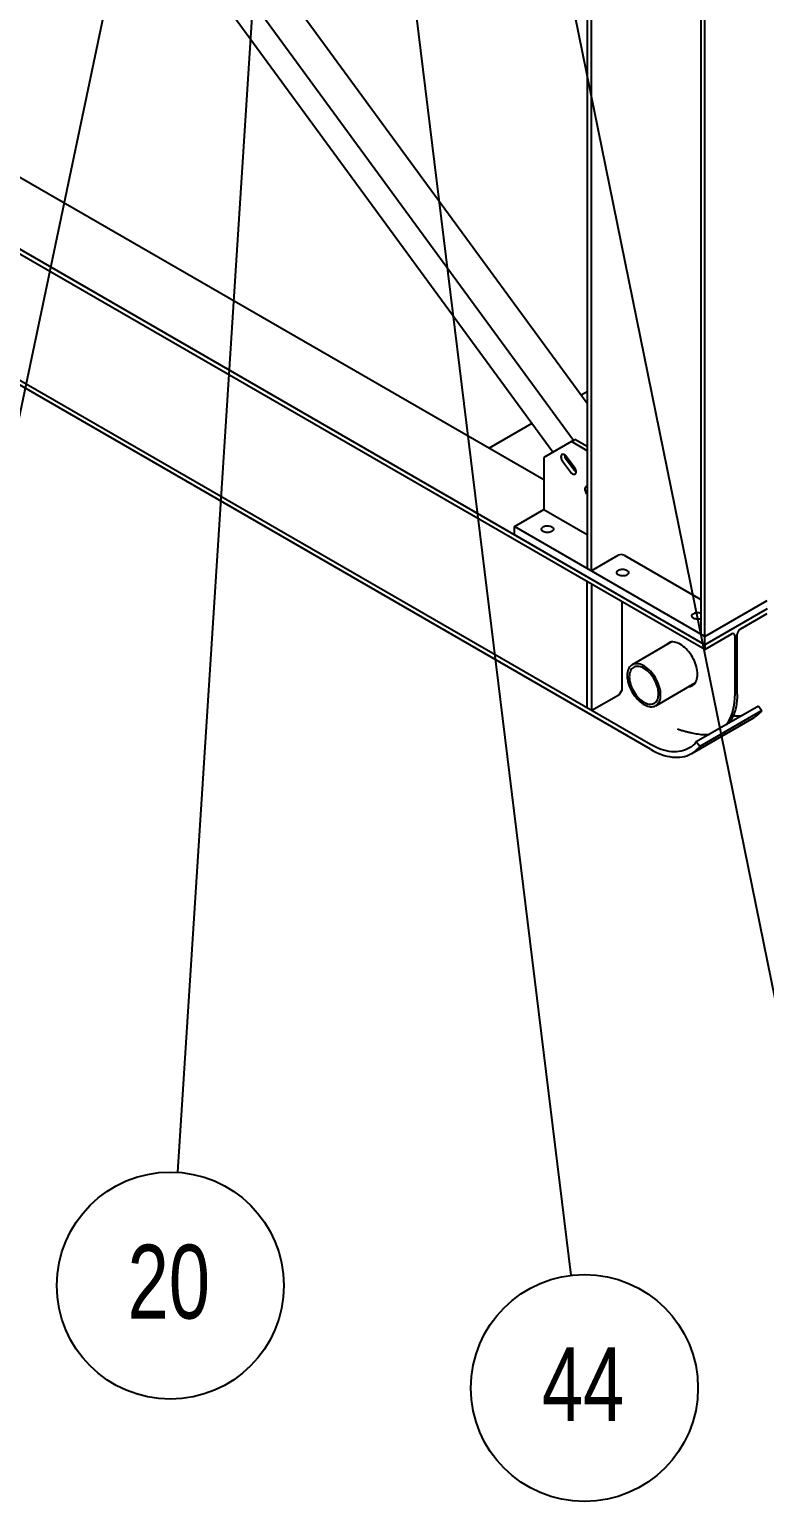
# Model space of a CAD drawing. Header units: millimetres. Extents: x 1293 to 41893, y 1011 to 26911.
# Drawn here: x 6776 to 7698, y 18288 to 20135 of the extents above; entities that cross this region are included whole.
import ezdxf

# ---------------------------------------------------------------- set-up
doc = ezdxf.new("R2010")
doc.units = ezdxf.units.MM
doc.header["$LTSCALE"] = 50
doc.layers.add('CAPA_1', color=7, linetype='Continuous')
doc.layers.add('STRUC', color=4, linetype='Continuous')
doc.styles.add('SLDTEXTSTYLE0', font='TXT', dxfattribs={"width": 0.75})
doc.dimstyles.new('SLDDIMSTYLE2', dxfattribs={"dimtxt": 0.18, "dimasz": 30.769231, "dimexe": 0, "dimexo": 0.0625, "dimgap": 0, "dimtad": 0, "dimtih": 1, "dimtoh": 1, "dimdec": 0, "dimrnd": 1e-09, "dimzin": 0, "dimdsep": 46, "dimtxsty": 'Standard', "dimblk1": 'DOT', "dimblk2": 'DOT', "dimsah": 1, "dimcen": 0.09, "dimadec": 0, "dimazin": 0, "dimtfac": 30.769231, "dimtdec": 0, "dimtofl": 0, "dimtmove": 0, "dimatfit": 3, "dimldrblk": 'DOT', "dimfxl": 1, "dimfrac": 2, "dimtolj": 1, "dimtzin": 0, "dimarcsym": 0})
doc.dimstyles.new('SLDDIMSTYLE3', dxfattribs={"dimtxt": 0.18, "dimasz": 100, "dimexe": 0, "dimexo": 0.0625, "dimgap": 0, "dimtad": 0, "dimtih": 1, "dimtoh": 1, "dimdec": 0, "dimrnd": 1e-09, "dimzin": 0, "dimdsep": 46, "dimtxsty": 'Standard', "dimsah": 1, "dimcen": 0.09, "dimadec": 0, "dimazin": 0, "dimtfac": 100, "dimtdec": 0, "dimtofl": 0, "dimtmove": 0, "dimatfit": 3, "dimfxl": 1, "dimfrac": 2, "dimtolj": 1, "dimtzin": 0, "dimarcsym": 0})

# ---------------------------------------------------------------- blocks, each defined once
blk = doc.blocks.new('_Dot')
at = {"color": 0, "linetype": 'ByBlock', "lineweight": -2}
blk.add_line((-0.5, 0), (-1, 0), dxfattribs=at)
at = {"color": 0, "linetype": 'ByBlock', "const_width": 0.5}
blk.add_lwpolyline([(-0.25, 0, 1), (0.25, 0, 1)], format="xyb", close=True, dxfattribs=at)
blk = doc.blocks.new('SW_NOTE_0_22')
at = {"layer": 'CAPA_1', "color": 0}
blk.add_circle((-9.1, -142.1), 142.4, dxfattribs=at)
at = {"layer": 'CAPA_1', "color": 0, "insert": (-11, -90.9), "char_height": 92.6, "attachment_point": 2, "style": 'SLDTEXTSTYLE0'}
blk.add_mtext('20', dxfattribs=at)
blk = doc.blocks.new('SW_NOTE_0_35')
at = {"layer": 'CAPA_1', "color": 0}
blk.add_circle((17.3, -141.4), 142.4, dxfattribs=at)
at = {"layer": 'CAPA_1', "color": 0, "insert": (15.5, -90.2), "char_height": 92.6, "attachment_point": 2, "style": 'SLDTEXTSTYLE0'}
blk.add_mtext('44', dxfattribs=at)

msp = doc.modelspace()

# ---------------------------------------------------------------- linework, layer by layer
at = {"layer": 'STRUC', "linetype": 'Continuous', "lineweight": 25}
for p, q in [((7475.354362, 20434.8453737), (7475.354362, 19458.8319092)), ((7480.6227789, 20435.6394911), (7480.6227789, 19455.7905168)), ((7623.1095094, 19363.1646099), (7623.1095094, 20369.8374942)), ((7617.8410925, 20356.4250448), (7617.8410925, 19376.5760706)), ((7475.354362, 19665.8489461), (7012.6400334, 20298.2263972)), ((7458.2034058, 19619.4597047), (7012.7922513, 20228.1894397)), ((7432.3584648, 19604.5353809), (7010.6187606, 20180.9140724)), ((7421.0285265, 19569.9571104), (6476.4910273, 20115.2270023)), ((7623.1095094, 19357.078659), (6431.180022, 20045.1649058)), ((7623.1095094, 19363.1624324), (6434.044947, 20049.5947932)), ((7554.7558539, 19238.0837407), (6356.561748, 19929.7864747)), ((7554.7558539, 19231.9999672), (6353.696823, 19925.3565872)), ((7475.354362, 19680.5198593), (7467.8074289, 19676.1631076)), ((7406.0392222, 19640.5050808), (7352.4309192, 19609.5576662)), ((7455.5749354, 19617.9423211), (7421.0285265, 19597.9926205)), ((7455.5749354, 19617.9423211), (7460.0650635, 19620.5344168)), ((7475.354362, 19606.5239011), (7455.5749354, 19617.9423211)), ((7475.354362, 19611.7080927), (7460.0650635, 19620.5344168)), ((7421.0285265, 19597.9926205), (7421.0285265, 19532.6693556)), ((7449.0523281, 19595.9009239), (7459.018057, 19582.4833755)), ((7459.5058692, 19585.6486179), (7449.5401403, 19599.0661663)), ((7444.5622, 19593.3088281), (7454.5279289, 19579.8912797)), ((7474.4593867, 19553.0561829), (7475.354362, 19551.8512159)), ((7384.2394106, 19511.431451), (7421.0285265, 19532.6693556)), ((7421.0285265, 19532.6693556), (7475.354362, 19501.3077183)), ((7623.1095094, 19373.5346782), (7384.2394106, 19511.431451)), ((7384.2394106, 19501.0613827), (7384.2394106, 19511.431451)), ((7623.1095094, 19363.1646099), (7384.2394106, 19501.0613827)), ((7480.6227789, 19455.7905168), (7514.5082787, 19475.3521995)), ((7521.6924836, 19475.3521995), (7617.8410925, 19419.846789)), ((7475.3666185, 19283.9141707), (7475.3666185, 19442.3688145)), ((7481.3534559, 19280.458043), (7481.3534559, 19438.9126868)), ((7518.8310582, 19417.2773276), (7518.8310582, 19306.2414296)), ((7623.1095094, 19373.5346782), (7701.1778693, 19418.6025831)), ((7701.1778693, 19408.2325147), (7623.1095094, 19363.1646099)), ((7701.1778693, 19408.2303373), (7623.1095094, 19363.1624324)), ((7667.2923695, 19382.5848813), (7701.1778693, 19402.1465639)), ((7623.1095094, 19357.078659), (7656.9950092, 19376.6403417)), ((7660.5871116, 19374.5659909), (7660.5871116, 19299.191653)), ((7663.7002671, 19300.9888394), (7663.7002671, 19376.3631773)), ((7581.3651484, 19366.593937), (7531.8341192, 19338.0002825)), ((7623.1095094, 19363.1624324), (7623.1095094, 19357.078659)), ((7515.2389557, 19300.0197256), (7481.3534559, 19280.458043)), ((7518.8310582, 19306.2414296), (7515.2389557, 19300.0197256)), ((7561.4650443, 19286.6724532), (7610.9960735, 19315.2661078)), ((7690.3418316, 19286.2324179), (7612.2734717, 19241.1645131)), ((7694.7114475, 19280.4857769), (7616.6430876, 19235.417872)), ((7690.3418316, 19286.2324179), (7694.7114475, 19280.4857769)), ((7606.682939, 19226.8579319), (7684.7512988, 19271.9258367)), ((7616.6430876, 19235.417872), (7612.2734717, 19241.1645131))]:
    msp.add_line(p, q, dxfattribs=at)
at = {"layer": 'STRUC', "linetype": 'Continuous', "lineweight": 25, "flags": 128}
for points in [[(7449.5401403, 19599.0661663), (7448.7632339, 19599.9924662), (7447.9205339, 19600.7725432), (7447.0444248, 19601.3764195), (7446.1685749, 19601.7808884), (7445.3266426, 19601.9704065), (7444.5509829, 19601.9376905), (7443.871404, 19601.6839979), (7443.3140218, 19601.2190778), (7442.9002561, 19600.5607969), (7442.6460076, 19599.7344526), (7442.5610471, 19598.7718007), (7442.6486395, 19597.7098356), (7442.9054187, 19596.5893677), (7443.3215168, 19595.4534563), (7443.8809434, 19594.3457536), (7444.5622, 19593.3088281)], [(7454.5279289, 19579.8912797), (7455.3048352, 19578.9649798), (7456.1475352, 19578.1849028), (7457.0236444, 19577.5810265), (7457.8994943, 19577.1765576), (7458.7414266, 19576.9870395), (7459.5170863, 19577.0197554), (7460.1966651, 19577.2734481), (7460.7540474, 19577.7383681), (7461.1678131, 19578.396649), (7461.4220615, 19579.2229934), (7461.507022, 19580.1856452), (7461.4194296, 19581.2476104), (7461.1626504, 19582.3680782), (7460.7465523, 19583.5039897), (7460.1871258, 19584.6116924), (7459.5058692, 19585.6486179)], [(7454.5386657, 19588.5147434), (7455.3105175, 19587.5805597), (7456.1500849, 19586.7905581), (7457.0251039, 19586.175098), (7457.901948, 19585.757831), (7458.7469205, 19585.5547927), (7459.5275496, 19585.5737855), (7459.5571133, 19585.5792035)], [(7475.354362, 19561.7023596), (7475.2238293, 19561.7177613), (7474.4481696, 19561.6850454), (7473.7685908, 19561.4313527), (7473.2112085, 19560.9664327), (7472.7974428, 19560.3081518), (7472.5431944, 19559.4818074), (7472.4582339, 19558.5191556), (7472.5458263, 19557.4571904), (7472.8026055, 19556.3367226), (7473.2187035, 19555.2008111), (7473.7781301, 19554.0931084), (7474.4593867, 19553.0561829)], [(7430.8700387, 19505.0878239), (7429.8504869, 19504.5964466), (7428.6953352, 19504.2180601), (7427.4417111, 19503.9648259), (7426.1299072, 19503.8448832), (7424.8020858, 19503.8620871), (7423.5009243, 19504.0158846), (7422.268243, 19504.3013326), (7421.1436614, 19504.7092565), (7420.1633244, 19505.2265452), (7419.3587409, 19505.8365729), (7418.7557708, 19506.5197325), (7418.3737941, 19507.2540669), (7418.2250878, 19508.0159739), (7418.3144315, 19508.7809651), (7418.6389536, 19509.5244532), (7419.1882237, 19510.2225419), (7419.9445878, 19510.8527939), (7420.8837358, 19511.3949524), (7421.9754826, 19511.8315921), (7423.1847386, 19512.148679), (7424.4726373, 19512.3360217), (7425.7977846, 19512.3875987), (7427.1175892, 19512.3017524), (7428.3896315, 19512.0812419), (7429.5730269, 19511.7331547), (7430.6297403, 19511.2686785), (7431.5258078, 19510.702742), (7432.2324293, 19510.0535349), (7432.7268933, 19509.3419231), (7432.9933073, 19508.5907786), (7433.0231085, 19507.8242436), (7432.8153392, 19507.0669553), (7432.3766771, 19506.3432535), (7431.7212213, 19505.6763986), (7430.8700387, 19505.0878239)], [(7525.1509429, 19450.6606165), (7524.1313911, 19450.1692392), (7522.9762394, 19449.7908526), (7521.7226153, 19449.5376184), (7520.4108113, 19449.4176757), (7519.08299, 19449.4348796), (7517.7818284, 19449.5886771), (7516.5491472, 19449.8741251), (7515.4245655, 19450.282049), (7514.4442286, 19450.7993378), (7513.639645, 19451.4093654), (7513.0366749, 19452.0925251), (7512.6546982, 19452.8268594), (7512.5059919, 19453.5887664), (7512.5953357, 19454.3537577), (7512.9198578, 19455.0972458), (7513.4691279, 19455.7953344), (7514.225492, 19456.4255864), (7515.1646399, 19456.967745), (7516.2563867, 19457.4043847), (7517.4656427, 19457.7214716), (7518.7535415, 19457.9088142), (7520.0786888, 19457.9603912), (7521.3984934, 19457.8745449), (7522.6705356, 19457.6540345), (7523.8539311, 19457.3059473), (7524.9106444, 19456.8414711), (7525.806712, 19456.2755346), (7526.5133335, 19455.6263274), (7527.0077974, 19454.9147157), (7527.2742114, 19454.1635711), (7527.3040127, 19453.3970361), (7527.0962433, 19452.6397478), (7526.6575813, 19451.9160461), (7526.0021255, 19451.2491912), (7525.1509429, 19450.6606165)], [(7617.8410925, 19395.5351347), (7617.2571435, 19395.3636452), (7616.0035195, 19395.1104109), (7614.6917155, 19394.9904683), (7613.3638941, 19395.0076722), (7612.0627326, 19395.1614697), (7610.8300513, 19395.4469177), (7609.7054697, 19395.8548415), (7608.7251327, 19396.3721303), (7607.9205492, 19396.982158), (7607.3175791, 19397.6653176), (7606.9356024, 19398.399652), (7606.7868961, 19399.161559), (7606.8762398, 19399.9265502), (7607.2007619, 19400.6700383), (7607.7500321, 19401.368127), (7608.5063962, 19401.998379), (7609.4455441, 19402.5405375), (7610.5372909, 19402.9771772), (7611.7465469, 19403.2942641), (7613.0344456, 19403.4816068), (7614.3595929, 19403.5331838), (7615.6793975, 19403.4473375), (7616.9514398, 19403.226827), (7617.8410925, 19402.9799067)], [(7613.918064, 19326.1331207), (7613.8355476, 19328.3631872), (7613.5886261, 19330.6715531), (7613.1791789, 19333.0406502), (7612.6103222, 19335.4524484), (7611.8863851, 19337.8885924), (7611.0128774, 19340.3305416), (7609.996447, 19342.7597114), (7608.8448295, 19345.1576143), (7607.5667894, 19347.5060008), (7606.1720534, 19349.7869983), (7604.6712362, 19351.983247), (7603.0757601, 19354.0780322), (7601.3977674, 19356.0554111), (7599.6500288, 19357.9003349), (7597.8458456, 19359.5987625), (7595.9989487, 19361.1377679), (7594.1233942, 19362.5056382), (7592.2334561, 19363.6919633), (7590.343518, 19364.6877143), (7588.4679634, 19365.4853132), (7586.6210666, 19366.0786895), (7584.8168834, 19366.4633275), (7583.0691448, 19366.6362998), (7581.3911521, 19366.5962899), (7579.7956759, 19366.3436023), (7578.2948588, 19365.8801602), (7576.9001228, 19365.2094907), (7575.6220827, 19364.3366978), (7574.4704651, 19363.2684242), (7573.4708386, 19362.036649)], [(7578.5371406, 19365.9716205), (7577.5836206, 19365.0656106), (7576.5839941, 19363.8338354)], [(7567.6035127, 19300.239921), (7567.5191583, 19302.4576045), (7567.2667744, 19304.754826), (7566.848393, 19307.1130896), (7566.2673826, 19309.513408), (7565.5284212, 19311.9364552), (7564.6374585, 19314.3627222), (7563.601668, 19316.7726743), (7562.4293892, 19319.1469078), (7561.1300608, 19321.4663068), (7559.714144, 19323.712197), (7558.193039, 19325.8664956), (7556.578993, 19327.9118577), (7554.8850011, 19329.831815), (7553.1247025, 19331.6109093), (7551.31227, 19333.2348163), (7549.4622963, 19334.6904613), (7547.5896763, 19335.9661243), (7545.7094872, 19337.0515343), (7543.8368672, 19337.9379524), (7541.9868934, 19338.6182416), (7540.174461, 19339.0869246), (7538.4141624, 19339.3402278), (7536.7201705, 19339.3761118), (7535.1061244, 19339.1942877), (7533.5850195, 19338.7962195), (7532.1691027, 19338.185112), (7530.8697742, 19337.3658857), (7529.6974955, 19336.3451364), (7528.661705, 19335.1310826), (7527.7707423, 19333.7334992), (7527.0317809, 19332.1636387), (7526.4507705, 19330.4341406), (7526.0323891, 19328.5589299), (7525.7800052, 19326.5531047), (7525.6956508, 19324.4328147), (7525.7800052, 19322.2151312), (7526.0323891, 19319.9179097), (7526.4507705, 19317.5596461), (7527.0317809, 19315.1593277), (7527.7707423, 19312.7362805), (7528.661705, 19310.3100134), (7529.6974955, 19307.9000614), (7530.8697742, 19305.5258279), (7532.1691027, 19303.2064288), (7533.5850195, 19300.9605387), (7535.1061244, 19298.80624), (7536.7201705, 19296.760878), (7538.4141624, 19294.8409207), (7540.174461, 19293.0618264), (7541.9868934, 19291.4379194), (7543.8368672, 19289.9822744), (7545.7094872, 19288.7066114), (7547.5896763, 19287.6212013), (7549.4622963, 19286.7347833), (7551.31227, 19286.0544941), (7553.1247025, 19285.5858111), (7554.8850011, 19285.3325079), (7556.578993, 19285.2966238), (7558.193039, 19285.4784479), (7559.714144, 19285.8765162), (7561.1300608, 19286.4876236), (7562.4293892, 19287.30685), (7563.601668, 19288.3275992), (7564.6374585, 19289.541653), (7565.5284212, 19290.9392364), (7566.2673826, 19292.509097), (7566.848393, 19294.238595), (7567.2667744, 19296.1138057), (7567.5191583, 19298.119631), (7567.6035127, 19300.239921)], [(7565.0291726, 19301.7260559), (7564.9459484, 19303.7915766), (7564.6970294, 19305.9344803), (7564.28467, 19308.1353605), (7563.7126045, 19310.3742856), (7562.9860136, 19312.6309797), (7562.1114775, 19314.8850057), (7561.096916, 19317.1159508), (7559.9515172, 19319.3036113), (7558.6856541, 19321.4281754), (7557.3107904, 19323.4704027), (7555.8393772, 19325.4117984), (7554.2847397, 19327.234781), (7552.6609571, 19328.9228412), (7550.9827345, 19330.4606918), (7549.2652702, 19331.8344057), (7547.5241179, 19333.0315423), (7545.7750456, 19334.0412603), (7544.0338932, 19334.8544153), (7542.316429, 19335.4636435), (7540.6382064, 19335.8634275), (7539.0144238, 19336.0501467), (7537.4597863, 19336.0221103), (7535.9883731, 19335.7795722), (7534.6135094, 19335.3247288), (7533.3476462, 19334.6616992), (7532.2022475, 19333.7964879), (7531.187686, 19332.7369305), (7530.3131498, 19331.4926224), (7529.586559, 19330.0748324), (7529.0144934, 19328.4964), (7528.602134, 19326.7716199), (7528.3532151, 19324.9161119), (7528.2699909, 19322.9466798), (7528.3532151, 19320.8811591), (7528.602134, 19318.7382554), (7529.0144934, 19316.5373752), (7529.586559, 19314.2984501), (7530.3131498, 19312.041756), (7531.187686, 19309.78773), (7532.2022475, 19307.5567848), (7533.3476462, 19305.3691243), (7534.6135094, 19303.2445603), (7535.9883731, 19301.202333), (7537.4597863, 19299.2609373), (7539.0144238, 19297.4379547), (7540.6382064, 19295.7498945), (7542.316429, 19294.2120439), (7544.0338932, 19292.83833), (7545.7750456, 19291.6411933), (7547.5241179, 19290.6314754), (7549.2652702, 19289.8183203), (7550.9827345, 19289.2090922), (7552.6609571, 19288.8093082), (7554.2847397, 19288.622589), (7555.8393772, 19288.6506253), (7557.3107904, 19288.8931635), (7558.6856541, 19289.3480069), (7559.9515172, 19290.0110365), (7561.096916, 19290.8762477), (7562.1114775, 19291.9358052), (7562.9860136, 19293.1801132), (7563.7126045, 19294.5979033), (7564.28467, 19296.1763357), (7564.6970294, 19297.9011158), (7564.9459484, 19299.7566238), (7565.0291726, 19301.7260559)], [(7603.1017637, 19310.7088197), (7604.6712362, 19310.9591544), (7606.1720534, 19311.4225965), (7607.5667894, 19312.0932661), (7608.8448295, 19312.9660589), (7609.996447, 19314.0343325), (7611.0128774, 19315.2899567), (7611.8863851, 19316.7233755), (7612.6103222, 19318.3236795), (7613.1791789, 19320.0786897), (7613.5886261, 19321.9750492), (7613.8355476, 19323.9983256), (7613.918064, 19326.1331207)], [(7606.2149192, 19312.5060061), (7607.7843917, 19312.7563408), (7609.0429271, 19313.1283227)], [(7649.7510739, 19262.7998723), (7651.5891984, 19265.2411346), (7653.2675356, 19267.8800193), (7654.7815674, 19270.7094225), (7656.1272179, 19273.7217272), (7657.3008647, 19276.9088244), (7658.2993481, 19280.2621343), (7659.1199804, 19283.7726296), (7659.7605523, 19287.4308601), (7660.2193394, 19291.2269775), (7660.4951066, 19295.1507628), (7660.5871116, 19299.191653)], [(7663.7002671, 19300.9888394), (7663.6082621, 19296.9479492), (7663.3324949, 19293.0241639), (7662.8737078, 19289.2280464), (7662.2331359, 19285.569816), (7661.4125036, 19282.0593207), (7660.4140201, 19278.7060108), (7659.2403734, 19275.5189136), (7657.8947228, 19272.5066088), (7656.3806911, 19269.6772057), (7654.7023539, 19267.038321), (7652.8642294, 19264.5970587)], [(7612.2734717, 19241.1645131), (7610.3557771, 19239.0052951), (7608.2991116, 19237.0410633), (7606.1086159, 19235.2767272), (7603.789765, 19233.7166968), (7601.3483549, 19232.3648713), (7598.7904877, 19231.2246296), (7596.122557, 19230.2988217), (7593.351231, 19229.5897616), (7590.4834367, 19229.0992216), (7587.526342, 19228.8284279), (7584.4873382, 19228.7780572), (7581.3740211, 19228.9482354), (7578.1941725, 19229.3385372), (7574.9557403, 19229.9479871), (7571.6668189, 19230.7750617), (7568.3356289, 19231.8176938), (7564.9704965, 19233.0732774), (7561.5798328, 19234.5386741), (7558.1721128, 19236.2102212), (7554.7558539, 19238.0837407)], [(7554.7558539, 19231.9999672), (7558.2595251, 19230.0739043), (7561.7552176, 19228.3453544), (7565.2349711, 19226.8182536), (7568.6908612, 19225.4960796), (7572.1150183, 19224.3818433), (7575.4996447, 19223.4780819), (7578.8370328, 19222.7868537), (7582.1195827, 19222.3097326), (7585.3398193, 19222.0478052), (7588.4904094, 19222.001668), (7591.5641784, 19222.1714259), (7594.5541267, 19222.5566925), (7597.4534454, 19223.1565904), (7600.2555322, 19223.9697534), (7602.954006, 19224.9943299), (7605.542722, 19226.2279867), (7608.0157849, 19227.6679144), (7610.3675631, 19229.3108339), (7612.5927011, 19231.1530041), (7614.6861316, 19233.1902299), (7616.6430876, 19235.417872)]]:
    msp.add_lwpolyline(points, dxfattribs=at)
at = {"layer": 'STRUC', "linetype": 'Continuous', "lineweight": 25}
for centre, radius, start, end in [((7456.4092172, 19601.6933454), 9.3635445, 181.963454472, 218.2150064534), ((7461.3926825, 19593.9894941), 8.77214, 174.3019034293, 218.6166461947), ((7465.9304725, 19587.4468784), 8.5098678, 215.6804721987, 238.6810355323), ((7518.1003811, 19468.4194671), 7.8080713, 62.6096722367, 117.3903277634), ((7658.3972538, 19374.9212211), 2.2184827, 350.7859630097, 129.2032852357), ((7671.4991649, 19376.0082842), 7.8069684, 122.6054783401, 177.3945215143), ((7666.6829874, 19303.0243761), 35.9664153, 300.1566705759, 321.1961032808), ((7663.2743553, 19315.2894133), 41.4547761, 263.5749398597, 278.9820770148), ((7622.5692615, 19293.608257), 43.2028376, 258.6953654487, 278.769217489)]:
    msp.add_arc(centre, radius, start, end, dxfattribs=at)
msp.add_open_spline([(7588.6413536, 19257.6454233), (7588.6556921, 19257.6402355), (7590.1906438, 19257.084873), (7593.2470174, 19256.0583536), (7597.789488, 19254.7338869), (7602.274251, 19253.6047146), (7606.5357023, 19252.6710391), (7610.5505941, 19251.8957258), (7612.9144211, 19251.4614779), (7614.1004053, 19251.2436061)], degree=3, knots=[0, 0, 0, 0, 0.0015894472, 0.1701528495, 0.3387102378, 0.5094707491, 0.6802019986, 0.8395502779, 1, 1, 1, 1], dxfattribs=at)

# ---------------------------------------------------------------- block references
at = {"layer": 'CAPA_1'}
for name, p in [('SW_NOTE_0_22', (6961.6610262, 18701.3484238)), ('SW_NOTE_0_35', (7454.737561, 18572.0926589))]:
    msp.add_blockref(name, p, dxfattribs=at)

# ---------------------------------------------------------------- leaders
for points, dimstyle in [([(6994.331552, 20751.4025463), (6534.8716693, 18564.5210806)], 'SLDDIMSTYLE3'), ([(7359.6172807, 20645.6720796), (7817.9869878, 18391.5234629)], 'SLDDIMSTYLE2'), ([(7202.4342287, 20630.3638046), (7454.737561, 18572.0926589)], 'SLDDIMSTYLE3'), ([(7074.770494, 20458.9630166), (6961.6610262, 18701.3484238)], 'SLDDIMSTYLE2')]:
    msp.add_leader(points, dimstyle=dimstyle, dxfattribs=at)

doc.saveas('drawing.dxf')
